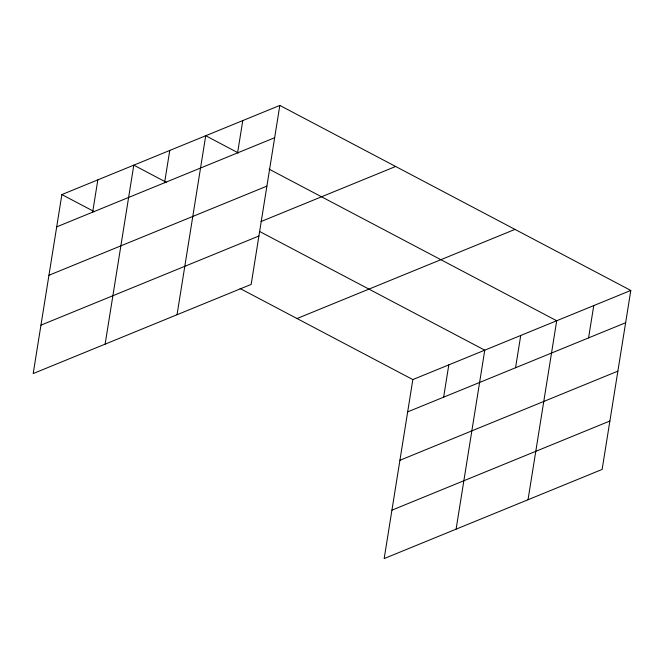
<?xml version="1.0" encoding="UTF-8"?>
<svg xmlns="http://www.w3.org/2000/svg" width="664" height="664" viewBox="0 0 664 664"><rect width="100%" height="100%" fill="white"/><g stroke="black" fill="none" stroke-linecap="round" stroke-linejoin="round"><path stroke-width="1" d="M279.826 105.427L61.868 194.577L33.2 373.558L251.158 284.416L279.826 105.427L630.8 290.442L602.132 469.423L384.174 558.573L412.842 379.584L630.8 290.442M92.661 212.156L97.832 179.861M105.128 344.143L133.796 165.153L166.365 182.326M164.581 182.741L169.76 150.446M177.047 314.719L205.715 135.738L238.293 152.911M237.596 152.878L242.775 120.582M443.635 397.172L448.806 364.876M456.102 529.15L484.77 350.169L259.558 231.454M515.563 367.748L520.734 335.461M528.029 499.735L556.698 320.753L269.061 169.129M588.578 337.885L593.749 305.598M56.697 226.864L274.655 137.722M48.945 275.269L266.895 186.127M260.969 221.568L395.644 166.481M40.952 325.152L258.91 236.002M297.024 318.529L514.982 229.387M407.671 411.879L625.629 322.737M399.919 460.285L617.877 371.143M391.926 510.159L609.884 421.017M61.868 194.577L94.446 211.741M240.069 288.508L412.842 379.584"/></g></svg>
